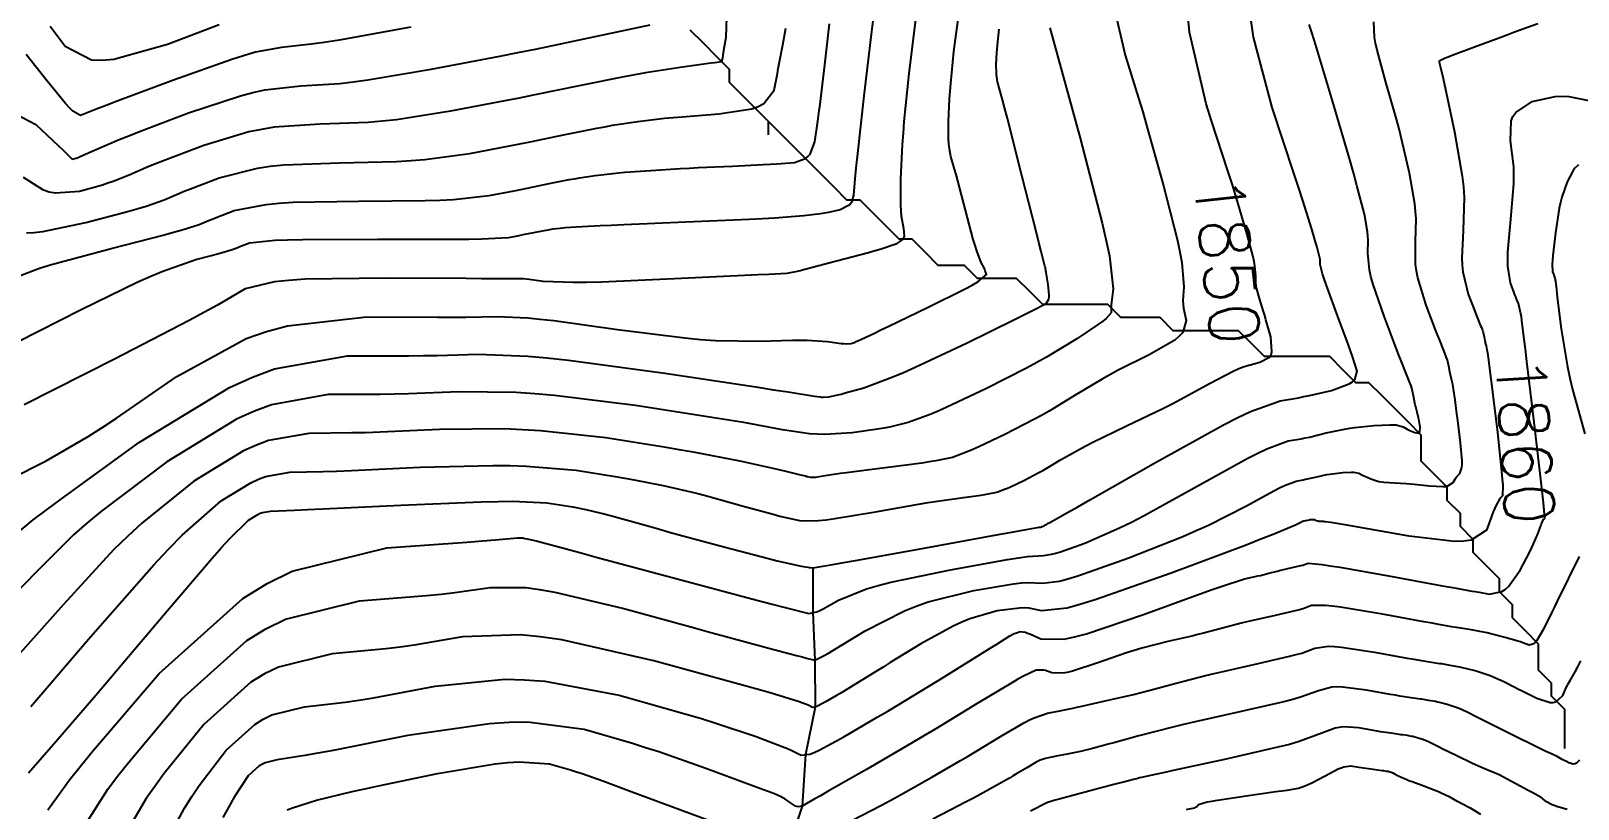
# Model space of a CAD drawing. Header units: metres. Extents: x 837117 to 838479, y 1189012 to 1191015.
# Drawn here: x 838162.4 to 838280.9, y 1189778.6 to 1189838.2 of the extents above; entities that cross this region are included whole.
import ezdxf

# ---------------------------------------------------------------- set-up
doc = ezdxf.new("R2010")
doc.units = ezdxf.units.M
doc.header["$LTSCALE"] = 0.3
for name, color, linetype in [('COTAS 10', 1, 'Continuous'), ('COTAS INT', 252, 'Continuous'), ('DRENAJE', 5, 'Continuous')]:
    doc.layers.add(name, color=color, linetype=linetype)
doc.styles.get("Standard").update_dxf_attribs({"font": 'simplex.shx'})

msp = doc.modelspace()

# ---------------------------------------------------------------- linework, layer by layer
at = {"layer": 'COTAS 10'}
for points in [[(838162.35, 1189786.43), (838166.93, 1189791.77), (838171.77, 1189797.29), (838172.9, 1189798.49), (838173.94, 1189799.55), (838176.93, 1189802.19), (838179.2, 1189803.57), (838179.78, 1189803.83), (838180.34, 1189804.04), (838182.18, 1189804.37), (838184.75, 1189804.42), (838185.77, 1189804.46), (838186.92, 1189804.5), (838192.18, 1189804.75), (838197.74, 1189804.9), (838199.08, 1189804.89), (838200.33, 1189804.85), (838204.13, 1189804.52), (838207.12, 1189804.05), (838207.86, 1189803.92), (838208.56, 1189803.8), (838210.78, 1189803.36), (838212.9, 1189802.87), (838213.55, 1189802.71), (838214.22, 1189802.53), (838216.84, 1189801.81), (838219.22, 1189801.15), (838219.74, 1189801.01), (838220.2, 1189800.9), (838221.36, 1189800.64), (838222.7, 1189800.67), (838223.27, 1189800.74), (838223.93, 1189800.82), (838227.05, 1189801.34), (838230.34, 1189801.92), (838231.1, 1189802.05), (838231.8, 1189802.16), (838233.79, 1189802.44), (838235.14, 1189802.62), (838235.44, 1189802.67), (838235.7, 1189802.71), (838236.36, 1189802.85), (838236.95, 1189803.07), (838237.16, 1189803.16), (838237.39, 1189803.26), (838238.43, 1189803.75), (838239.58, 1189804.34), (838239.88, 1189804.51), (838240.18, 1189804.68), (838241.22, 1189805.31), (838242.61, 1189806.1), (838243.13, 1189806.37), (838243.71, 1189806.67), (838246.29, 1189807.92), (838249.08, 1189809.26), (838249.78, 1189809.62), (838250.45, 1189809.97), (838252.65, 1189811.16), (838254.46, 1189812.11), (838254.9, 1189812.31), (838255.3, 1189812.47), (838256.51, 1189812.8), (838257.25, 1189813.18), (838257.36, 1189813.37), (838257.43, 1189813.6), (838257.33, 1189814.74), (838256.97, 1189816.04), (838256.88, 1189816.36), (838256.79, 1189816.67), (838256.47, 1189817.67), (838256.25, 1189818.49), (838256.21, 1189818.69), (838256.18, 1189818.87), (838256.18, 1189819.41), (838256.11, 1189820.18), (838256.06, 1189820.5), (838255.98, 1189820.87), (838255.54, 1189822.58), (838254.72, 1189825.35), (838254.4, 1189826.38), (838254.03, 1189827.52), (838252.83, 1189831.2), (838252.38, 1189832.58), (838251.1, 1189838.05), (838250.98, 1189839.44)], [(838160.31, 1189832.28), (838162.73, 1189831), (838164.46, 1189829.36), (838164.8, 1189829.05), (838165.07, 1189828.79), (838165.53, 1189828.34), (838165.82, 1189828.41), (838165.99, 1189828.47), (838166.19, 1189828.56), (838167.23, 1189829.03), (838169.12, 1189829.84), (838169.86, 1189830.13), (838170.68, 1189830.46), (838174.44, 1189831.89), (838178.41, 1189833.2), (838179.37, 1189833.45), (838180.27, 1189833.65), (838183.03, 1189833.95), (838186.01, 1189834.14), (838187.05, 1189834.26), (838188.18, 1189834.42), (838193.03, 1189835.23), (838198.28, 1189836.23), (838199.66, 1189836.5), (838201, 1189836.77), (838205.59, 1189837.72), (838209.8, 1189838.61)], [(838230.13, 1189839.04), (838229.62, 1189834.89), (838229.24, 1189831.22), (838229.17, 1189830.32), (838229.1, 1189829.47), (838228.98, 1189826.82), (838228.98, 1189824.83), (838229, 1189824.39), (838229.03, 1189824), (838229.2, 1189823.02), (838229.25, 1189822.44), (838229.2, 1189822.3), (838229.12, 1189822.18), (838228.61, 1189821.82), (838227.49, 1189821.46), (838227.03, 1189821.32), (838226.51, 1189821.17), (838224.07, 1189820.52), (838221.75, 1189819.92), (838221.29, 1189819.8), (838220.92, 1189819.71), (838220.27, 1189819.58), (838218.89, 1189819.52), (838218.05, 1189819.49), (838217.02, 1189819.44), (838211.66, 1189819.17), (838206.08, 1189818.93), (838204.91, 1189818.9), (838203.9, 1189818.89), (838201.6, 1189818.97), (838200.53, 1189819.12), (838200.3, 1189819.15), (838200.09, 1189819.17), (838199.58, 1189819.19), (838197.85, 1189819.19), (838196.88, 1189819.19), (838195.69, 1189819.2), (838189.58, 1189819.24), (838183.36, 1189819.14), (838182.09, 1189819.06), (838181.01, 1189818.96), (838178.77, 1189818.42), (838176.65, 1189817.17), (838175.65, 1189816.63), (838174.48, 1189816), (838168.77, 1189813.03), (838161.84, 1189809.53)], [(838172.2, 1189775.11), (838174.13, 1189778.66), (838174.68, 1189779.55), (838175.24, 1189780.39), (838177.31, 1189783.09), (838179.51, 1189785.07), (838180.16, 1189785.47), (838180.82, 1189785.79), (838183.32, 1189786.42), (838186.44, 1189786.77), (838187.48, 1189786.92), (838188.61, 1189787.11), (838193.32, 1189787.99), (838198.66, 1189788.53), (838200.18, 1189788.49), (838201.72, 1189788.38), (838207.41, 1189787.31), (838212.55, 1189785.86), (838213.74, 1189785.51), (838214.83, 1189785.17), (838217.91, 1189784.15), (838219.9, 1189783.38), (838220.31, 1189783.22), (838220.65, 1189783.07), (838221.35, 1189782.72), (838222.02, 1189782.8), (838222.35, 1189782.92), (838222.74, 1189783.1), (838224.63, 1189784.11), (838227.19, 1189785.61), (838227.99, 1189786.09), (838228.84, 1189786.6), (838232.23, 1189788.67), (838235.85, 1189790.91), (838236.36, 1189791.22), (838237.36, 1189791.84), (838237.69, 1189792.02), (838237.78, 1189792.06), (838237.86, 1189792.09), (838238.15, 1189792.18), (838238.54, 1189792.12), (838238.7, 1189792.06), (838238.88, 1189792), (838239.71, 1189791.61), (838241.5, 1189791.6), (838242.29, 1189791.77), (838243.21, 1189792), (838247.58, 1189793.47), (838251.94, 1189795.07), (838252.85, 1189795.39), (838253.62, 1189795.66), (838255.33, 1189796.2), (838256.14, 1189796.38), (838256.34, 1189796.43), (838256.54, 1189796.48), (838257.18, 1189796.65), (838257.82, 1189796.81), (838258.01, 1189796.86), (838258.21, 1189796.91), (838258.97, 1189797.08), (838259.65, 1189797.23), (838259.79, 1189797.27), (838259.92, 1189797.31), (838260.2, 1189797.41), (838261.27, 1189797.31), (838261.88, 1189797.22), (838262.63, 1189797.1), (838266.5, 1189796.41), (838270.35, 1189795.7), (838271.1, 1189795.57), (838271.7, 1189795.46), (838272.73, 1189795.27), (838273, 1189795.23), (838273.14, 1189795.21), (838273.3, 1189795.18), (838274.1, 1189795.05), (838275.04, 1189795.23), (838275.29, 1189795.4), (838275.55, 1189795.63), (838276.43, 1189796.88), (838277.17, 1189798.29), (838277.33, 1189798.61), (838277.47, 1189798.9), (838277.81, 1189799.7), (838277.99, 1189800.21), (838278.04, 1189800.32), (838278.07, 1189800.41), (838278.17, 1189800.65), (838278.24, 1189800.77), (838278.26, 1189800.79), (838278.27, 1189800.81), (838278.33, 1189800.87), (838278.23, 1189802.02), (838278.16, 1189802.73), (838278.06, 1189803.61), (838277.52, 1189808.21), (838276.96, 1189812.86), (838276.85, 1189813.79), (838276.76, 1189814.55), (838276.58, 1189815.97), (838276.54, 1189816.29), (838276.52, 1189816.36), (838276.51, 1189816.43), (838276.47, 1189816.6), (838276.44, 1189816.73), (838276.43, 1189816.77), (838276.42, 1189816.82), (838276.39, 1189816.99), (838276.34, 1189817.17), (838276.33, 1189817.23), (838276.31, 1189817.28), (838276.23, 1189817.48), (838276.19, 1189817.57), (838276.1, 1189817.81), (838276.04, 1189817.95), (838275.98, 1189818.11), (838275.69, 1189818.86), (838275.5, 1189820.16), (838275.49, 1189820.65), (838275.5, 1189821.21), (838275.73, 1189823.75), (838275.95, 1189826.46), (838275.96, 1189827.12), (838275.95, 1189827.75), (838275.71, 1189829.74), (838275.74, 1189831.27), (838275.89, 1189831.61), (838276.1, 1189831.92), (838277.37, 1189832.76), (838279.13, 1189833.13), (838279.65, 1189833.15), (838280.18, 1189833.13), (838282.21, 1189832.74)], [(838250.88, 1189778.56), (838251.08, 1189778.6), (838251.24, 1189778.63), (838251.53, 1189778.69), (838251.6, 1189778.74), (838251.62, 1189778.76), (838251.66, 1189778.79), (838251.8, 1189778.93), (838252.46, 1189779.13), (838252.82, 1189779.2), (838253.26, 1189779.28), (838255.46, 1189779.6), (838257.72, 1189779.92), (838258.19, 1189779.99), (838258.58, 1189780.04), (838259.46, 1189780.19), (838260.03, 1189780.39), (838260.24, 1189780.49), (838260.47, 1189780.6), (838261.5, 1189781.14), (838262.51, 1189781.66), (838262.74, 1189781.75), (838262.94, 1189781.82), (838263.46, 1189781.9), (838263.92, 1189781.82), (838264.08, 1189781.79), (838264.25, 1189781.77), (838265, 1189781.67), (838265.7, 1189781.57), (838265.84, 1189781.55), (838265.96, 1189781.54), (838266.19, 1189781.5), (838266.27, 1189781.49), (838266.3, 1189781.48), (838266.33, 1189781.48), (838266.43, 1189781.45), (838266.53, 1189781.42), (838266.56, 1189781.41), (838266.58, 1189781.4), (838266.68, 1189781.35), (838266.82, 1189781.28), (838266.88, 1189781.25), (838266.95, 1189781.22), (838267.27, 1189781.06), (838267.77, 1189780.84), (838267.96, 1189780.76), (838268.16, 1189780.69), (838269.05, 1189780.36), (838269.97, 1189780.01), (838270.19, 1189779.93), (838270.39, 1189779.84), (838271.01, 1189779.54), (838271.57, 1189779.23), (838271.73, 1189779.14), (838271.91, 1189779.04), (838272.6, 1189778.67), (838273.39, 1189778.19)]]:
    msp.add_lwpolyline(points, dxfattribs=at)
at = {"layer": 'COTAS INT'}
for points in [[(838160.74, 1189803.84), (838163.53, 1189805.25), (838166.75, 1189807.1), (838167.8, 1189807.77), (838168.92, 1189808.5), (838173.53, 1189811.69), (838178.85, 1189814.6), (838180.41, 1189815.15), (838182.01, 1189815.59), (838188.1, 1189816.26), (838193.5, 1189816.24), (838194.66, 1189816.25), (838195.67, 1189816.25), (838198.1, 1189816.3), (838200.42, 1189816.2), (838201.35, 1189816.1), (838202.41, 1189815.98), (838207.29, 1189815.31), (838212.44, 1189814.65), (838213.66, 1189814.53), (838214.8, 1189814.45), (838218.19, 1189814.4), (838220.7, 1189814.48), (838221.29, 1189814.48), (838221.83, 1189814.48), (838223.39, 1189814.37), (838224.42, 1189814.24), (838224.64, 1189814.23), (838224.82, 1189814.21), (838225.2, 1189814.22), (838225.42, 1189814.3), (838225.49, 1189814.33), (838225.58, 1189814.37), (838225.94, 1189814.54), (838226.97, 1189815.03), (838227.47, 1189815.27), (838228.07, 1189815.56), (838231.04, 1189816.98), (838233.92, 1189818.41), (838234.46, 1189818.7), (838234.9, 1189818.95), (838235.56, 1189819.5), (838235.47, 1189819.8), (838235.43, 1189819.9), (838235.38, 1189820.01), (838235.16, 1189820.43), (838234.81, 1189821.33), (838234.68, 1189821.73), (838234.55, 1189822.2), (838233.95, 1189824.43), (838233.36, 1189826.69), (838233.24, 1189827.17), (838233.12, 1189827.58), (838232.84, 1189828.54), (838232.7, 1189829.28), (838232.67, 1189829.55), (838232.65, 1189829.86), (838232.64, 1189831.21), (838232.73, 1189832.97), (838232.77, 1189833.54), (838232.82, 1189834.14), (838233.07, 1189836.59), (838233.52, 1189839.97)], [(838240.42, 1189838.39), (838242.74, 1189829.95), (838244.43, 1189823.44), (838244.73, 1189822.09), (838244.97, 1189820.94), (838245.26, 1189818.42), (838245.13, 1189817.39), (838245.11, 1189817.17), (838245.1, 1189816.98), (838245.1, 1189816.57), (838244.72, 1189816.14), (838244.47, 1189815.94), (838244.15, 1189815.71), (838242.48, 1189814.58), (838240.15, 1189813.18), (838239.41, 1189812.77), (838238.63, 1189812.35), (838235.5, 1189810.76), (838232.53, 1189809.36), (838231.85, 1189809.06), (838231.24, 1189808.8), (838229.57, 1189808.18), (838228.14, 1189807.83), (838227.69, 1189807.74), (838227.21, 1189807.66), (838225.26, 1189807.38), (838223.16, 1189807.26), (838222.58, 1189807.28), (838222, 1189807.31), (838219.94, 1189807.62), (838216.96, 1189808.17), (838215.81, 1189808.36), (838214.51, 1189808.57), (838208.66, 1189809.47), (838202.46, 1189810.25), (838200.95, 1189810.38), (838199.53, 1189810.48), (838195.14, 1189810.52), (838191.29, 1189810.38), (838190.21, 1189810.35), (838189.12, 1189810.33), (838185.14, 1189810.32), (838180.79, 1189809.54), (838179.48, 1189809.05), (838178.11, 1189808.43), (838172.76, 1189805.18), (838167.78, 1189801.41), (838166.65, 1189800.47), (838165.61, 1189799.58), (838162.76, 1189796.72), (838160.19, 1189794.07)], [(838160.68, 1189799.2), (838162.53, 1189800.72), (838163.52, 1189801.47), (838164.7, 1189802.34), (838170.68, 1189806.67), (838177.57, 1189810.86), (838179.33, 1189811.66), (838181.02, 1189812.29), (838186.62, 1189813.29), (838191.31, 1189813.29), (838192.43, 1189813.3), (838193.48, 1189813.31), (838196.62, 1189813.41), (838200.42, 1189813.27), (838201.89, 1189813.13), (838203.53, 1189812.95), (838210.92, 1189811.95), (838217.88, 1189810.9), (838219.25, 1189810.69), (838220.37, 1189810.52), (838222.38, 1189810.2), (838222.81, 1189810.14), (838222.93, 1189810.13), (838223.05, 1189810.13), (838223.48, 1189810.15), (838224.16, 1189810.29), (838224.43, 1189810.36), (838224.74, 1189810.44), (838226.17, 1189810.84), (838228.39, 1189811.67), (838229.2, 1189812.01), (838230.09, 1189812.41), (838234.03, 1189814.26), (838237.7, 1189816.06), (838238.43, 1189816.42), (838239.03, 1189816.72), (838240.14, 1189817.3), (838240.33, 1189817.63), (838240.36, 1189817.78), (838240.37, 1189817.94), (838240.29, 1189818.74), (838240.15, 1189819.51), (838240.13, 1189819.66), (838240.11, 1189819.78), (838240.08, 1189819.98), (838240.07, 1189820.01), (838240.07, 1189820.03), (838240.07, 1189820.05), (838240.04, 1189820.15), (838239.75, 1189821.28), (838239.58, 1189821.96), (838239.36, 1189822.79), (838238.27, 1189827.1), (838237.16, 1189831.44), (838236.94, 1189832.29), (838236.75, 1189832.99), (838236.41, 1189834.25), (838236.34, 1189834.63), (838236.33, 1189834.76), (838236.32, 1189834.92), (838236.31, 1189835.59), (838236.36, 1189836.48), (838236.38, 1189836.76), (838236.4, 1189837.06), (838236.53, 1189838.29)], [(838245.54, 1189839.03), (838246.17, 1189836.3), (838247.21, 1189833), (838247.53, 1189831.95), (838247.85, 1189830.84), (838249.13, 1189826.3), (838250.19, 1189822.11), (838250.38, 1189821.22), (838250.53, 1189820.44), (838250.67, 1189818.57), (838250.61, 1189817.49), (838250.62, 1189817.21), (838250.65, 1189816.94), (838250.85, 1189816), (838250.6, 1189815.06), (838250.33, 1189814.78), (838249.98, 1189814.49), (838248.03, 1189813.37), (838245.64, 1189812.18), (838245.01, 1189811.84), (838244.41, 1189811.51), (838242.36, 1189810.27), (838240.35, 1189809.05), (838239.77, 1189808.72), (838239.18, 1189808.4), (838236.96, 1189807.25), (838234.96, 1189806.31), (838234.51, 1189806.11), (838234.09, 1189805.93), (838232.96, 1189805.51), (838231.69, 1189805.24), (838231.18, 1189805.16), (838230.61, 1189805.07), (838227.99, 1189804.73), (838225.39, 1189804.41), (838224.84, 1189804.33), (838224.35, 1189804.27), (838223.19, 1189804.09), (838222.59, 1189804), (838222.47, 1189803.98), (838222.36, 1189803.97), (838222.1, 1189803.96), (838221.88, 1189804.01), (838221.8, 1189804.03), (838221.7, 1189804.06), (838221.24, 1189804.18), (838220.22, 1189804.43), (838219.77, 1189804.54), (838219.23, 1189804.65), (838216.68, 1189805.21), (838213.25, 1189805.88), (838212.16, 1189806.07), (838211.02, 1189806.27), (838206.39, 1189807), (838201.4, 1189807.55), (838200.01, 1189807.63), (838198.63, 1189807.69), (838193.66, 1189807.64), (838189.1, 1189807.44), (838187.99, 1189807.4), (838186.94, 1189807.38), (838183.66, 1189807.34), (838180.57, 1189806.79), (838179.63, 1189806.44), (838178.65, 1189806), (838174.85, 1189803.68), (838170.86, 1189800.48), (838169.77, 1189799.48), (838168.69, 1189798.43), (838164.85, 1189794.25), (838161.27, 1189790.25)], [(838161.28, 1189819.34), (838163.02, 1189819.99), (838163.75, 1189820.22), (838164.6, 1189820.46), (838168.6, 1189821.52), (838172.49, 1189822.52), (838173.28, 1189822.74), (838173.94, 1189822.92), (838175.25, 1189823.34), (838175.96, 1189823.64), (838176.24, 1189823.75), (838176.55, 1189823.87), (838177.94, 1189824.4), (838180.38, 1189824.88), (838181.35, 1189824.97), (838182.45, 1189825.04), (838187.46, 1189825.13), (838192.55, 1189825.17), (838193.69, 1189825.21), (838194.72, 1189825.26), (838197.46, 1189825.55), (838199.38, 1189825.92), (838199.88, 1189826.02), (838200.38, 1189826.11), (838202.07, 1189826.47), (838203.6, 1189826.77), (838203.99, 1189826.84), (838204.37, 1189826.91), (838205.59, 1189827.1), (838206.94, 1189827.25), (838207.38, 1189827.3), (838207.86, 1189827.34), (838209.84, 1189827.48), (838212.13, 1189827.62), (838212.8, 1189827.66), (838213.48, 1189827.69), (838216.09, 1189827.81), (838218.46, 1189827.92), (838219, 1189827.95), (838219.49, 1189827.98), (838220.84, 1189828.08), (838221.7, 1189828.38), (838221.88, 1189828.54), (838222.04, 1189828.73), (838222.4, 1189829.66), (838222.65, 1189831.26), (838222.72, 1189831.86), (838222.81, 1189832.54), (838223.17, 1189835.56), (838223.54, 1189838.69)], [(838226.91, 1189839.33), (838226.75, 1189838.11), (838226.16, 1189833.19), (838225.67, 1189828.78), (838225.58, 1189827.88), (838225.5, 1189827.13), (838225.37, 1189825.58), (838225.21, 1189825.03), (838225.11, 1189824.9), (838224.99, 1189824.78), (838224.35, 1189824.47), (838223.45, 1189824.25), (838223.16, 1189824.2), (838222.84, 1189824.15), (838221.56, 1189823.99), (838219.33, 1189823.83), (838218.41, 1189823.78), (838217.37, 1189823.73), (838212.53, 1189823.51), (838207.79, 1189823.31), (838206.81, 1189823.26), (838205.97, 1189823.23), (838204.12, 1189823.13), (838203.29, 1189823.07), (838203.09, 1189823.05), (838202.9, 1189823.04), (838202.34, 1189822.97), (838201.83, 1189822.89), (838201.67, 1189822.86), (838201.51, 1189822.83), (838200.87, 1189822.71), (838200.16, 1189822.56), (838199.95, 1189822.52), (838199.74, 1189822.48), (838198.94, 1189822.32), (838196.9, 1189822.21), (838195.91, 1189822.19), (838194.73, 1189822.18), (838188.94, 1189822.18), (838183.17, 1189822.17), (838182.01, 1189822.15), (838181.04, 1189822.11), (838179.11, 1189821.91), (838178.5, 1189821.68), (838178.37, 1189821.63), (838178.25, 1189821.58), (838177.94, 1189821.45), (838177.37, 1189821.26), (838177.09, 1189821.19), (838176.75, 1189821.09), (838175.06, 1189820.66), (838172.46, 1189819.75), (838171.54, 1189819.36), (838170.54, 1189818.92), (838166.22, 1189816.8), (838161.39, 1189814.36)], [(838215.64, 1189839.21), (838215.6, 1189837.66), (838215.4, 1189836.5), (838215.36, 1189836.28), (838215.33, 1189836.1), (838215.27, 1189835.81), (838215.27, 1189835.8), (838215.27, 1189835.8), (838215.26, 1189835.79), (838215.25, 1189835.79), (838214.76, 1189835.72), (838214.45, 1189835.68), (838214.08, 1189835.63), (838212.1, 1189835.36), (838209.44, 1189834.95), (838208.63, 1189834.8), (838207.79, 1189834.65), (838204.49, 1189833.98), (838200.82, 1189833.23), (838199.75, 1189833.01), (838198.66, 1189832.8), (838194.51, 1189832.01), (838190.36, 1189831.36), (838189.26, 1189831.25), (838188.19, 1189831.15), (838184.51, 1189831.01), (838180.99, 1189830.78), (838180.03, 1189830.62), (838179.06, 1189830.43), (838175.6, 1189829.39), (838172.63, 1189828.26), (838171.97, 1189828), (838171.39, 1189827.77), (838169.88, 1189827.12), (838168.66, 1189826.63), (838168.26, 1189826.49), (838167.83, 1189826.35), (838166.07, 1189825.86), (838164.23, 1189825.73), (838163.76, 1189825.82), (838163.31, 1189825.96), (838161.8, 1189826.93)], [(838191.46, 1189838.44), (838185.97, 1189837.46), (838184.81, 1189837.28), (838183.82, 1189837.13), (838181.56, 1189836.9), (838179.55, 1189836.52), (838178.71, 1189836.27), (838177.75, 1189835.97), (838173.27, 1189834.38), (838168.97, 1189832.77), (838168.13, 1189832.45), (838167.43, 1189832.18), (838166.16, 1189831.68), (838165.58, 1189832.02), (838165.31, 1189832.28), (838165.01, 1189832.61), (838163.52, 1189834.42), (838162, 1189836.34)], [(838162.02, 1189822.69), (838162.59, 1189822.73), (838163.27, 1189822.81), (838166.56, 1189823.5), (838169.87, 1189824.37), (838170.57, 1189824.56), (838171.18, 1189824.74), (838172.57, 1189825.23), (838173.68, 1189825.7), (838174.11, 1189825.88), (838174.59, 1189826.07), (838176.77, 1189826.9), (838179.72, 1189827.66), (838180.69, 1189827.8), (838181.72, 1189827.91), (838185.99, 1189828.07), (838190.37, 1189828.16), (838191.48, 1189828.23), (838192.54, 1189828.31), (838195.98, 1189828.78), (838199.02, 1189829.36), (838199.82, 1189829.51), (838200.6, 1189829.67), (838203.28, 1189830.22), (838205.7, 1189830.71), (838206.31, 1189830.82), (838206.91, 1189830.93), (838208.85, 1189831.23), (838210.89, 1189831.47), (838211.55, 1189831.53), (838212.24, 1189831.59), (838215.06, 1189831.8), (838217.58, 1189832.2), (838218.08, 1189832.38), (838218.5, 1189832.6), (838219.3, 1189833.62), (838219.54, 1189834.9), (838219.61, 1189835.27), (838219.69, 1189835.65), (838219.95, 1189837.1), (838220.18, 1189838.38)], [(838162.17, 1189781.35), (838164.26, 1189783.77), (838167.14, 1189787.11), (838168.04, 1189788.16), (838168.99, 1189789.27), (838172.8, 1189793.77), (838176.25, 1189797.8), (838176.97, 1189798.62), (838177.6, 1189799.3), (838179.02, 1189800.7), (838179.74, 1189801.14), (838179.93, 1189801.23), (838180.11, 1189801.29), (838180.7, 1189801.4), (838182.56, 1189801.47), (838183.54, 1189801.51), (838184.73, 1189801.56), (838190.7, 1189801.86), (838196.84, 1189802.11), (838198.14, 1189802.14), (838199.27, 1189802.15), (838201.87, 1189802.04), (838203.22, 1189801.83), (838203.55, 1189801.77), (838203.87, 1189801.72), (838204.87, 1189801.52), (838205.93, 1189801.27), (838206.28, 1189801.18), (838206.66, 1189801.08), (838208.24, 1189800.64), (838210.43, 1189800.03), (838211.18, 1189799.82), (838212.01, 1189799.59), (838215.54, 1189798.64), (838218.85, 1189797.76), (838219.53, 1189797.59), (838220.11, 1189797.45), (838221.37, 1189797.17), (838221.87, 1189797.11), (838221.98, 1189797.09), (838222.06, 1189797.08), (838222.26, 1189797.05), (838223.64, 1189797.28), (838224.48, 1189797.43), (838225.52, 1189797.61), (838230.92, 1189798.59), (838236.32, 1189799.57), (838237.36, 1189799.76), (838238.2, 1189799.91), (838239.59, 1189800.16), (838239.68, 1189800.17), (838239.7, 1189800.17), (838239.72, 1189800.18), (838239.76, 1189800.19), (838239.8, 1189800.2), (838239.81, 1189800.21), (838239.83, 1189800.21), (838239.9, 1189800.25), (838239.97, 1189800.28), (838240.01, 1189800.31), (838240.08, 1189800.35), (838240.17, 1189800.4), (838240.21, 1189800.42), (838240.24, 1189800.44), (838240.41, 1189800.52), (838241.77, 1189801.28), (838242.56, 1189801.73), (838243.53, 1189802.28), (838248.51, 1189805.13), (838253.71, 1189808), (838254.81, 1189808.56), (838255.78, 1189809.02), (838258.05, 1189809.85), (838259.46, 1189810.07), (838259.88, 1189810.16), (838260.31, 1189810.25), (838261.98, 1189810.64), (838263.34, 1189811.13), (838263.59, 1189811.29), (838263.78, 1189811.45), (838263.96, 1189812.11), (838263.6, 1189813.22), (838263.45, 1189813.66), (838263.27, 1189814.17), (838262.4, 1189816.51), (838261.57, 1189818.75), (838261.42, 1189819.19), (838261.3, 1189819.56), (838261.11, 1189820.27), (838261.12, 1189820.5), (838261.12, 1189820.57), (838261.11, 1189820.65), (838261.05, 1189820.96), (838260.92, 1189821.48), (838260.86, 1189821.69), (838260.8, 1189821.92), (838260.48, 1189822.99), (838259.79, 1189825.18), (838259.48, 1189826.11), (838259.13, 1189827.2), (838257.45, 1189832.29), (838256.02, 1189837.68), (838255.83, 1189838.94)], [(838163.66, 1189778.53), (838165.31, 1189780.83), (838166.15, 1189781.87), (838167.16, 1189783.09), (838172.19, 1189788.96), (838178.59, 1189794.71), (838180.46, 1189795.85), (838182.37, 1189796.8), (838189.63, 1189798.59), (838195.76, 1189799.03), (838196.95, 1189799.11), (838197.92, 1189799.19), (838199.63, 1189799.34), (838200.04, 1189799.34), (838200.2, 1189799.31), (838200.37, 1189799.28), (838201.16, 1189799.1), (838203.35, 1189798.5), (838204.41, 1189798.22), (838205.67, 1189797.88), (838211.86, 1189796.21), (838217.96, 1189794.58), (838219.15, 1189794.27), (838220.14, 1189794.01), (838221.94, 1189793.57), (838222.55, 1189793.69), (838222.78, 1189793.79), (838223.04, 1189793.91), (838224.23, 1189794.58), (838226.38, 1189795.45), (838227.25, 1189795.7), (838228.24, 1189795.96), (838232.81, 1189796.91), (838237.16, 1189797.68), (838238.01, 1189797.81), (838238.7, 1189797.92), (838239.93, 1189798.01), (838240.55, 1189798.09), (838240.86, 1189798.17), (838241.23, 1189798.28), (838243.08, 1189798.93), (838245.76, 1189800.11), (838246.66, 1189800.56), (838247.63, 1189801.06), (838251.71, 1189803.31), (838255.53, 1189805.42), (838256.34, 1189805.83), (838257.04, 1189806.17), (838258.66, 1189806.78), (838259.66, 1189806.94), (838259.97, 1189807), (838260.3, 1189807.07), (838261.59, 1189807.38), (838262.99, 1189807.68), (838263.38, 1189807.75), (838263.78, 1189807.8), (838265.22, 1189807.96), (838266.45, 1189808.01), (838266.71, 1189808), (838266.94, 1189807.99), (838267.47, 1189807.86), (838267.79, 1189807.68), (838267.89, 1189807.63), (838267.98, 1189807.58), (838268.36, 1189807.41), (838268.66, 1189807.37), (838268.72, 1189807.41), (838268.75, 1189807.46), (838268.78, 1189807.82), (838268.7, 1189808.3), (838268.68, 1189808.42), (838268.65, 1189808.54), (838268.55, 1189808.96), (838268.44, 1189809.39), (838268.4, 1189809.53), (838268.37, 1189809.67), (838268.27, 1189810.22), (838268.13, 1189810.82), (838268.08, 1189810.99), (838268.02, 1189811.17), (838267.77, 1189811.8), (838267.33, 1189812.89), (838267.15, 1189813.34), (838266.95, 1189813.86), (838266.02, 1189816.31), (838265.16, 1189818.81), (838265.01, 1189819.36), (838264.89, 1189819.86), (838264.77, 1189821.14), (838264.8, 1189822.14), (838264.78, 1189822.45), (838264.74, 1189822.78), (838264.51, 1189824.12), (838263.94, 1189826.33), (838263.7, 1189827.22), (838263.41, 1189828.22), (838262.06, 1189832.8), (838260.75, 1189837.13), (838260.5, 1189837.97), (838260.29, 1189838.65)], [(838176.77, 1189838.61), (838172.83, 1189837.11), (838168.7, 1189835.97), (838167.8, 1189835.9), (838167, 1189835.93), (838164.98, 1189836.96), (838163.83, 1189838.49)], [(838166.51, 1189777.39), (838168.25, 1189780.11), (838169, 1189781.1), (838169.85, 1189782.19), (838173.9, 1189787.01), (838178.9, 1189791.5), (838180.36, 1189792.39), (838181.85, 1189793.13), (838187.53, 1189794.53), (838192.65, 1189794.94), (838193.79, 1189795.05), (838194.82, 1189795.16), (838197.53, 1189795.56), (838200.28, 1189795.54), (838201.33, 1189795.4), (838202.5, 1189795.19), (838207.78, 1189793.93), (838213.19, 1189792.45), (838214.44, 1189792.11), (838215.6, 1189791.8), (838218.88, 1189790.91), (838221.01, 1189790.34), (838221.43, 1189790.23), (838221.77, 1189790.14), (838222.4, 1189789.99), (838223.08, 1189790.32), (838223.46, 1189790.53), (838223.91, 1189790.8), (838226.26, 1189792.22), (838229.28, 1189793.77), (838230.18, 1189794.13), (838231.09, 1189794.45), (838234.59, 1189795.33), (838237.62, 1189795.82), (838238.24, 1189795.9), (838238.76, 1189795.94), (838239.86, 1189795.88), (838241.15, 1189796.03), (838241.79, 1189796.21), (838242.56, 1189796.44), (838246.39, 1189797.79), (838250.6, 1189799.46), (838251.62, 1189799.9), (838252.57, 1189800.33), (838255.47, 1189801.81), (838257.56, 1189802.96), (838258, 1189803.19), (838258.38, 1189803.37), (838259.27, 1189803.7), (838259.82, 1189803.79), (838259.99, 1189803.83), (838260.16, 1189803.86), (838260.87, 1189804.03), (838261.63, 1189804.2), (838261.85, 1189804.23), (838262.06, 1189804.26), (838262.85, 1189804.35), (838263.52, 1189804.38), (838263.67, 1189804.37), (838263.79, 1189804.36), (838264.08, 1189804.29), (838264.32, 1189804.17), (838264.42, 1189804.12), (838264.53, 1189804.07), (838265.01, 1189803.86), (838265.62, 1189803.67), (838265.81, 1189803.63), (838266.01, 1189803.6), (838266.81, 1189803.55), (838267.74, 1189803.51), (838268.03, 1189803.49), (838268.32, 1189803.46), (838269.49, 1189803.33), (838270.52, 1189803.27), (838270.73, 1189803.29), (838270.91, 1189803.32), (838271.3, 1189803.58), (838271.49, 1189803.9), (838271.55, 1189803.97), (838271.6, 1189804.05), (838271.83, 1189804.27), (838271.98, 1189804.74), (838271.99, 1189804.98), (838271.99, 1189805.25), (838271.88, 1189806.62), (838271.69, 1189808.13), (838271.65, 1189808.5), (838271.6, 1189808.84), (838271.46, 1189809.92), (838271.34, 1189810.73), (838271.31, 1189810.91), (838271.28, 1189811.08), (838271.19, 1189811.5), (838271.1, 1189811.84), (838271.08, 1189811.94), (838271.06, 1189812.05), (838270.97, 1189812.48), (838270.87, 1189812.94), (838270.83, 1189813.07), (838270.78, 1189813.2), (838270.59, 1189813.69), (838270.25, 1189814.53), (838270.11, 1189814.88), (838269.96, 1189815.28), (838269.24, 1189817.16), (838268.61, 1189819.26), (838268.5, 1189819.79), (838268.43, 1189820.31), (838268.42, 1189822.01), (838268.47, 1189823.77), (838268.43, 1189824.33), (838268.37, 1189824.92), (838267.97, 1189827.28), (838267.35, 1189829.9), (838267.16, 1189830.65), (838266.96, 1189831.41), (838266.15, 1189834.23), (838265.48, 1189836.69), (838265.37, 1189837.22), (838265.28, 1189837.69), (838265.22, 1189838.84)], [(838277.79, 1189838.7), (838276.01, 1189838.05), (838275.49, 1189837.85), (838274.95, 1189837.66), (838272.93, 1189836.91), (838271.24, 1189836.28), (838270.92, 1189836.15), (838270.65, 1189836.05), (838270.23, 1189835.84), (838270.24, 1189835.75), (838270.25, 1189835.7), (838270.26, 1189835.66), (838270.32, 1189835.45), (838270.53, 1189834.52), (838270.64, 1189834.03), (838270.77, 1189833.44), (838271.42, 1189830.44), (838272.01, 1189827.05), (838272.09, 1189826.21), (838272.15, 1189825.41), (838272.08, 1189822.88), (838271.97, 1189820.76), (838272, 1189820.22), (838272.05, 1189819.71), (838272.47, 1189818.01), (838272.97, 1189816.7), (838273.08, 1189816.41), (838273.18, 1189816.17), (838273.41, 1189815.58), (838273.47, 1189815.45), (838273.55, 1189815.24), (838273.58, 1189815.15), (838273.6, 1189815.06), (838273.68, 1189814.73), (838273.74, 1189814.44), (838273.75, 1189814.36), (838273.77, 1189814.29), (838273.83, 1189814.05), (838273.9, 1189813.75), (838273.92, 1189813.64), (838273.94, 1189813.51), (838274.02, 1189812.94), (838274.18, 1189811.7), (838274.25, 1189811.14), (838274.33, 1189810.5), (838274.7, 1189807.41), (838275.02, 1189804.43), (838275.07, 1189803.85), (838275.11, 1189803.38), (838275.08, 1189802.57), (838274.92, 1189802.4), (838274.88, 1189802.33), (838274.83, 1189802.25), (838274.63, 1189801.9), (838274.38, 1189801.34), (838274.32, 1189801.19), (838274.3, 1189801.14), (838274.21, 1189800.92), (838273.85, 1189799.94), (838272.7, 1189799.18), (838272.12, 1189799.1), (838271.42, 1189799.08), (838267.95, 1189799.47), (838264.46, 1189800.1), (838263.75, 1189800.22), (838263.16, 1189800.32), (838261.95, 1189800.52), (838261.54, 1189800.57), (838261.45, 1189800.58), (838261.37, 1189800.59), (838261.16, 1189800.6), (838261.02, 1189800.61), (838260.99, 1189800.62), (838260.96, 1189800.62), (838260.85, 1189800.66), (838260.75, 1189800.7), (838260.74, 1189800.71), (838260.69, 1189800.73), (838260.65, 1189800.74), (838260.62, 1189800.74), (838260.6, 1189800.74), (838260.48, 1189800.74), (838260.35, 1189800.73), (838260.31, 1189800.72), (838260.28, 1189800.71), (838260.15, 1189800.69), (838260.03, 1189800.66), (838260, 1189800.65), (838259.97, 1189800.65), (838259.88, 1189800.63), (838259.72, 1189800.57), (838259.66, 1189800.54), (838259.58, 1189800.5), (838259.23, 1189800.31), (838257.51, 1189799.6), (838256.58, 1189799.24), (838255.44, 1189798.8), (838249.7, 1189796.64), (838243.89, 1189794.6), (838242.72, 1189794.24), (838241.74, 1189793.97), (838239.78, 1189793.75), (838238.82, 1189793.97), (838238.47, 1189793.98), (838238.08, 1189793.97), (838236.37, 1189793.75), (838234.28, 1189793.15), (838233.66, 1189792.9), (838233.01, 1189792.6), (838230.52, 1189791.24), (838228.18, 1189789.8), (838227.64, 1189789.46), (838227.13, 1189789.15), (838225.68, 1189788.26), (838224.61, 1189787.6), (838224.34, 1189787.44), (838224.08, 1189787.29), (838223.27, 1189786.81), (838222.67, 1189786.49), (838222.55, 1189786.44), (838222.44, 1189786.4), (838222.23, 1189786.37), (838222.01, 1189786.49), (838221.9, 1189786.53), (838221.77, 1189786.58), (838221.14, 1189786.82), (838218.98, 1189787.48), (838217.88, 1189787.78), (838216.58, 1189788.15), (838210.08, 1189789.94), (838203.03, 1189791.53), (838201.38, 1189791.78), (838199.85, 1189791.93), (838195.43, 1189791.77), (838191.71, 1189791.14), (838190.64, 1189790.99), (838189.55, 1189790.85), (838185.43, 1189790.48), (838181.33, 1189789.46), (838180.26, 1189788.93), (838179.2, 1189788.29), (838175.6, 1189785.05), (838172.55, 1189781.29), (838171.84, 1189780.32), (838171.19, 1189779.39), (838169.35, 1189776.25)], [(838280.9, 1189827.9), (838280.62, 1189827.66), (838280.53, 1189827.53), (838280.44, 1189827.38), (838280.04, 1189826.61), (838279.64, 1189825.43), (838279.54, 1189825.03), (838279.44, 1189824.59), (838279.15, 1189822.7), (838278.95, 1189820.96), (838278.92, 1189820.6), (838278.9, 1189820.31), (838278.92, 1189819.72), (838278.99, 1189819.53), (838279.01, 1189819.49), (838279.02, 1189819.45), (838279.06, 1189819.37), (838279.07, 1189819.32), (838279.08, 1189819.29), (838279.09, 1189819.24), (838279.1, 1189819.2), (838279.11, 1189819.18), (838279.11, 1189819.15), (838279.13, 1189819.1), (838279.13, 1189819.09), (838279.13, 1189819.07), (838279.14, 1189818.99), (838279.22, 1189818.37), (838279.26, 1189818.02), (838279.31, 1189817.58), (838279.58, 1189815.35), (838280.06, 1189812.44), (838280.24, 1189811.58), (838280.45, 1189810.7), (838281.4, 1189807.31)], [(838280.96, 1189797.91), (838280.14, 1189796.27), (838279.28, 1189794.5), (838279.07, 1189794.07), (838278.87, 1189793.66), (838278.24, 1189792.37), (838277.72, 1189791.49), (838277.6, 1189791.34), (838277.48, 1189791.23), (838277.12, 1189791.13), (838276.65, 1189791.32), (838276.46, 1189791.39), (838276.25, 1189791.45), (838275.29, 1189791.73), (838274.2, 1189792), (838273.92, 1189792.07), (838273.64, 1189792.13), (838272.68, 1189792.31), (838271.89, 1189792.44), (838271.72, 1189792.47), (838271.57, 1189792.49), (838271.18, 1189792.55), (838270.21, 1189792.72), (838269.7, 1189792.81), (838269.07, 1189792.93), (838265.89, 1189793.51), (838262.69, 1189794.04), (838262.05, 1189794.13), (838261.52, 1189794.18), (838260.46, 1189794.16), (838259.82, 1189793.92), (838259.53, 1189793.84), (838259.21, 1189793.75), (838257.67, 1189793.4), (838255.95, 1189793.02), (838255.5, 1189792.91), (838255.07, 1189792.81), (838253.64, 1189792.44), (838252.19, 1189792.05), (838251.74, 1189791.95), (838251.28, 1189791.83), (838249.46, 1189791.42), (838247.45, 1189790.9), (838246.88, 1189790.73), (838246.29, 1189790.55), (838244.08, 1189789.78), (838242.16, 1189789.15), (838241.75, 1189789.04), (838241.39, 1189788.98), (838240.56, 1189789.01), (838240.09, 1189789.19), (838239.96, 1189789.21), (838239.83, 1189789.23), (838239.37, 1189789.21), (838238.4, 1189788.76), (838237.95, 1189788.52), (838237.42, 1189788.21), (838234.85, 1189786.66), (838231.67, 1189784.73), (838230.75, 1189784.19), (838229.82, 1189783.64), (838226.36, 1189781.62), (838223.44, 1189779.95), (838222.85, 1189779.61), (838222.37, 1189779.34), (838221.45, 1189778.82), (838221.14, 1189778.77), (838221.04, 1189778.79), (838220.94, 1189778.82), (838220.55, 1189779.06), (838220.1, 1189779.37), (838219.97, 1189779.45), (838219.84, 1189779.52), (838219.33, 1189779.75), (838218.19, 1189780.17), (838214.07, 1189781.69), (838210.46, 1189782.96), (838209.45, 1189783.28), (838208.44, 1189783.6), (838204.75, 1189784.68), (838200.41, 1189785.23), (838198.99, 1189785.21), (838197.48, 1189785.12), (838191.22, 1189784.21), (838185.5, 1189783.08), (838184.33, 1189782.86), (838183.33, 1189782.68), (838181.22, 1189782.35), (838180.3, 1189782.13), (838180.06, 1189782.01), (838179.82, 1189781.86), (838179.01, 1189781.14), (838177.93, 1189779.5), (838177.53, 1189778.77), (838177.07, 1189777.94)], [(838224.5, 1189777.32), (838227.47, 1189778.87), (838228.23, 1189779.27), (838228.96, 1189779.67), (838231.38, 1189781.02), (838233.57, 1189782.3), (838234.16, 1189782.64), (838234.74, 1189782.99), (838236.75, 1189784.21), (838238.47, 1189785.21), (838238.86, 1189785.41), (838239.22, 1189785.58), (838240.22, 1189785.93), (838240.89, 1189786.06), (838241.04, 1189786.09), (838241.18, 1189786.11), (838241.54, 1189786.19), (838242.18, 1189786.32), (838242.49, 1189786.39), (838242.86, 1189786.47), (838244.66, 1189786.87), (838246.82, 1189787.37), (838247.41, 1189787.52), (838248, 1189787.67), (838250.1, 1189788.22), (838252.33, 1189788.8), (838253, 1189788.96), (838253.69, 1189789.13), (838256.38, 1189789.73), (838258.77, 1189790.28), (838259.28, 1189790.41), (838259.71, 1189790.53), (838260.72, 1189790.91), (838261.77, 1189791.05), (838262.22, 1189791.03), (838262.76, 1189790.99), (838265.28, 1189790.6), (838267.78, 1189790.15), (838268.29, 1189790.06), (838268.72, 1189789.98), (838269.64, 1189789.83), (838270.1, 1189789.76), (838270.25, 1189789.74), (838270.41, 1189789.72), (838271.06, 1189789.61), (838271.8, 1189789.47), (838272.01, 1189789.42), (838272.23, 1189789.37), (838273.07, 1189789.16), (838273.92, 1189788.89), (838274.15, 1189788.81), (838274.38, 1189788.72), (838275.18, 1189788.35), (838276.04, 1189787.91), (838276.31, 1189787.77), (838276.59, 1189787.63), (838277.71, 1189787.07), (838278.75, 1189786.74), (838278.98, 1189786.74), (838279.18, 1189786.79), (838279.7, 1189787.29), (838280, 1189787.94), (838280.07, 1189788.07), (838280.12, 1189788.18), (838280.28, 1189788.42), (838280.66, 1189789.09), (838280.85, 1189789.47), (838281.08, 1189789.93)], [(838280.98, 1189782.32), (838280.76, 1189782.11), (838280.7, 1189782.07), (838280.65, 1189782.04), (838280.48, 1189782.02), (838280.26, 1189782.09), (838280.17, 1189782.13), (838280.08, 1189782.17), (838279.67, 1189782.38), (838279.27, 1189782.6), (838279.18, 1189782.65), (838279.1, 1189782.69), (838278.89, 1189782.78), (838278.35, 1189783.03), (838278.05, 1189783.17), (838277.7, 1189783.35), (838275.88, 1189784.25), (838273.99, 1189785.19), (838273.58, 1189785.39), (838273.22, 1189785.57), (838272.34, 1189786.02), (838271.78, 1189786.28), (838271.62, 1189786.34), (838271.46, 1189786.4), (838270.86, 1189786.59), (838270.26, 1189786.74), (838270.11, 1189786.77), (838269.96, 1189786.81), (838269.43, 1189786.91), (838268.92, 1189786.99), (838268.78, 1189787.01), (838268.63, 1189787.03), (838268.09, 1189787.11), (838267.23, 1189787.24), (838266.89, 1189787.3), (838266.49, 1189787.37), (838264.68, 1189787.7), (838262.82, 1189787.93), (838262.4, 1189787.94), (838262.02, 1189787.92), (838260.98, 1189787.65), (838259.61, 1189787.15), (838259.02, 1189786.98), (838258.33, 1189786.8), (838255.08, 1189786.05), (838251.54, 1189785.27), (838250.66, 1189785.06), (838249.84, 1189784.86), (838247.24, 1189784.2), (838245.31, 1189783.66), (838244.89, 1189783.55), (838244.53, 1189783.45), (838243.67, 1189783.22), (838243.06, 1189783.08), (838242.86, 1189783.03), (838242.64, 1189782.98), (838241.75, 1189782.8), (838240.9, 1189782.63), (838240.71, 1189782.59), (838240.54, 1189782.56), (838240.09, 1189782.47), (838239.68, 1189782.33), (838239.53, 1189782.25), (838239.36, 1189782.17), (838238.64, 1189781.75), (838237.81, 1189781.25), (838237.56, 1189781.1), (838237.32, 1189780.96), (838236.41, 1189780.43), (838235.07, 1189779.7), (838234.57, 1189779.43), (838234, 1189779.13), (838231.44, 1189777.81)], [(838280.04, 1189778.55), (838279.23, 1189778.78), (838279.05, 1189778.85), (838278.89, 1189778.91), (838278.47, 1189779.15), (838278.19, 1189779.37), (838278.12, 1189779.42), (838278.05, 1189779.47), (838277.81, 1189779.61), (838277.42, 1189779.82), (838277.25, 1189779.91), (838277.05, 1189780.02), (838276.12, 1189780.53), (838275.12, 1189781.06), (838274.88, 1189781.18), (838274.65, 1189781.28), (838273.97, 1189781.57), (838273.25, 1189781.86), (838273.01, 1189781.97), (838272.74, 1189782.09), (838271.58, 1189782.65), (838270.47, 1189783.2), (838270.23, 1189783.32), (838270.02, 1189783.43), (838269.51, 1189783.69), (838269.18, 1189783.84), (838269.09, 1189783.87), (838268.99, 1189783.91), (838268.64, 1189784.02), (838268.3, 1189784.11), (838268.21, 1189784.13), (838268.12, 1189784.15), (838267.81, 1189784.21), (838267.44, 1189784.26), (838267.31, 1189784.28), (838267.17, 1189784.3), (838266.55, 1189784.39), (838265.75, 1189784.51), (838265.48, 1189784.55), (838265.21, 1189784.59), (838264.07, 1189784.8), (838262.88, 1189784.88), (838262.57, 1189784.84), (838262.26, 1189784.79), (838261.24, 1189784.4), (838259.51, 1189783.76), (838258.76, 1189783.54), (838257.89, 1189783.32), (838253.79, 1189782.38), (838249.85, 1189781.53), (838249.09, 1189781.37), (838248.47, 1189781.24), (838247.43, 1189781.01), (838247.27, 1189780.97), (838247.21, 1189780.95), (838247.14, 1189780.93), (838246.81, 1189780.85), (838246.06, 1189780.65), (838245.71, 1189780.56), (838245.31, 1189780.46), (838243.39, 1189779.95), (838241.5, 1189779.45), (838241.13, 1189779.35), (838240.82, 1189779.27), (838240.24, 1189779.1), (838238.94, 1189778.43)], [(838181.98, 1189778.53), (838182.39, 1189778.69), (838184.24, 1189779.26), (838186.97, 1189779.93), (838187.94, 1189780.14), (838188.98, 1189780.37), (838193.5, 1189781.31), (838197.91, 1189782.05), (838198.9, 1189782.15), (838199.77, 1189782.21), (838202.08, 1189782.05), (838203.7, 1189781.58), (838204.14, 1189781.44), (838204.58, 1189781.3), (838206.16, 1189780.74), (838208.34, 1189779.94), (838214.14, 1189777.79)]]:
    msp.add_lwpolyline(points, dxfattribs=at)
at = {"layer": 'DRENAJE'}
for p, q in [((838222.26, 1189797.05), (838222.25, 1189793.63)), ((838222.25, 1189793.63), (838222.4, 1189789.99)), ((838222.4, 1189789.99), (838222.44, 1189786.4)), ((838222.44, 1189786.4), (838221.69, 1189782.76)), ((838221.69, 1189782.76), (838221.45, 1189778.82)), ((838221.45, 1189778.82), (838220.31, 1189775.43))]:
    msp.add_line(p, q, dxfattribs=at)
for points in [[(838218.87, 1189831.21, 0), (838217.87, 1189832.21, 0), (838216.87, 1189833.21, 0), (838215.87, 1189834.21, 0), (838215.87, 1189835.21, 0), (838214.87, 1189836.21, 0), (838213.87, 1189837.21, 0), (838212.87, 1189838.21, 0)], [(838279.85, 1189783.23, 0), (838279.85, 1189784.23, 0), (838279.85, 1189785.22, 0), (838279.85, 1189786.22, 0), (838278.85, 1189787.22, 0), (838278.85, 1189788.22, 0), (838277.85, 1189789.22, 0), (838277.85, 1189790.22, 0), (838277.85, 1189791.22, 0), (838276.85, 1189792.22, 0), (838275.85, 1189793.22, 0), (838275.85, 1189794.22, 0), (838274.85, 1189795.22, 0), (838274.85, 1189796.22, 0), (838273.85, 1189797.22, 0), (838272.85, 1189798.22, 0), (838272.85, 1189799.22, 0), (838271.86, 1189800.22, 0), (838271.86, 1189801.22, 0), (838270.86, 1189802.22, 0), (838270.86, 1189803.22, 0), (838269.86, 1189804.22, 0), (838268.86, 1189805.22, 0), (838268.86, 1189806.22, 0), (838268.86, 1189807.22, 0), (838267.86, 1189808.22, 0), (838266.86, 1189809.22, 0), (838265.86, 1189810.22, 0), (838264.86, 1189811.22, 0), (838263.86, 1189811.22, 0), (838262.86, 1189812.22, 0), (838261.86, 1189813.22, 0), (838260.86, 1189813.22, 0), (838259.86, 1189813.22, 0), (838258.86, 1189813.22, 0), (838257.86, 1189813.22, 0), (838256.86, 1189813.22, 0), (838255.86, 1189814.22, 0), (838254.86, 1189815.21, 0), (838253.86, 1189815.21, 0), (838252.86, 1189815.21, 0), (838251.86, 1189815.21, 0), (838250.86, 1189815.21, 0), (838249.86, 1189815.21, 0), (838248.86, 1189816.21, 0), (838247.86, 1189816.21, 0), (838246.86, 1189816.21, 0), (838245.86, 1189816.21, 0), (838244.86, 1189817.21, 0), (838243.86, 1189817.21, 0), (838242.86, 1189817.21, 0), (838241.87, 1189817.21, 0), (838240.87, 1189817.21, 0), (838239.87, 1189817.21, 0), (838238.87, 1189818.21, 0), (838237.87, 1189819.21, 0), (838236.87, 1189819.21, 0), (838235.87, 1189819.21, 0), (838234.87, 1189819.21, 0), (838233.87, 1189820.21, 0), (838232.87, 1189820.21, 0), (838231.87, 1189820.21, 0), (838230.87, 1189821.21, 0), (838229.87, 1189822.21, 0), (838228.87, 1189822.21, 0), (838227.87, 1189823.21, 0), (838226.87, 1189824.21, 0), (838225.87, 1189825.21, 0), (838224.87, 1189825.21, 0), (838223.87, 1189826.21, 0), (838222.87, 1189827.21, 0), (838221.87, 1189828.21, 0), (838220.87, 1189829.21, 0), (838219.87, 1189830.21, 0), (838218.87, 1189831.21, 0)], [(838218.87, 1189830.21, 0), (838218.87, 1189831.21, 0)]]:
    msp.add_polyline3d(points, dxfattribs=at)

# ---------------------------------------------------------------- texts
at = {"layer": 'COTAS 10', "char_height": 3.8, "attachment_point": 7}
for s, insert, rotation in [('1850', (838251.39, 1189826.87), 276.252), ('1860', (838274.55, 1189813.22), 273.4282)]:
    msp.add_mtext(s, dxfattribs=dict(at, insert=insert, rotation=rotation))

doc.saveas('drawing.dxf')
